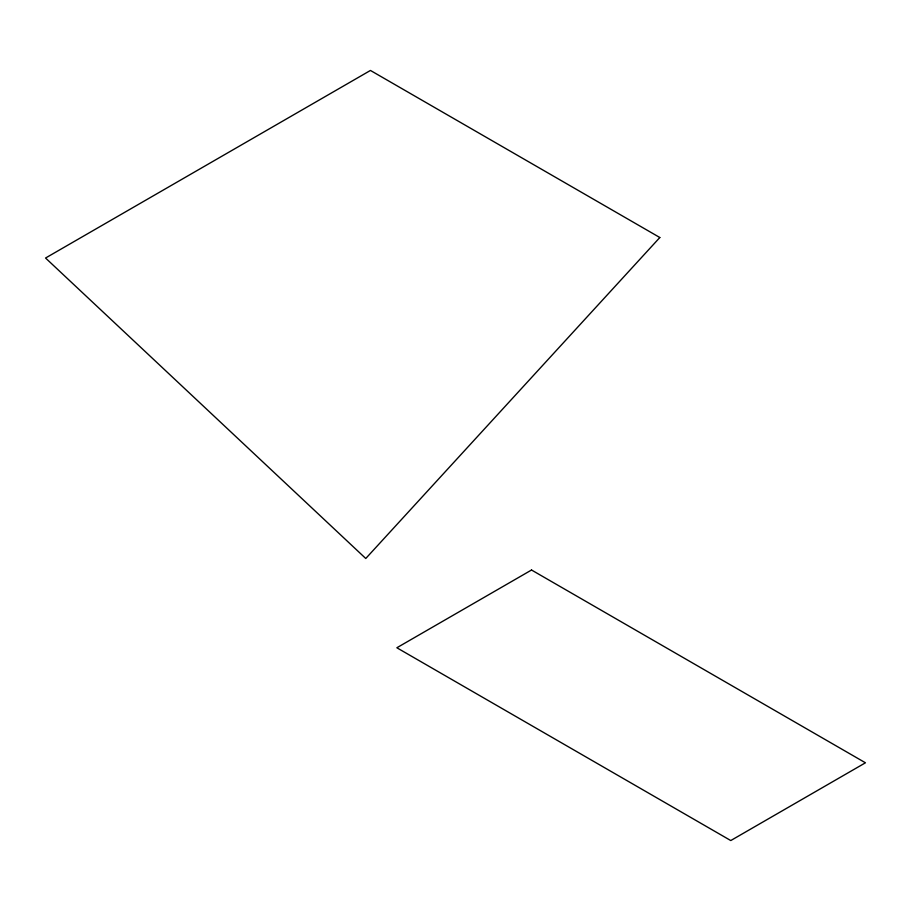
<?xml version="1.0" encoding="UTF-8"?>
<svg xmlns="http://www.w3.org/2000/svg" width="911" height="911" viewBox="0 0 911 911"><rect width="100%" height="100%" fill="white"/><g stroke="black" fill="none" stroke-linecap="round" stroke-linejoin="round"><path stroke-width="1.37" d="M659.826 237.52L365.766 558.489L45.55 258.029L370.447 70.454L659.826 237.52M531.534 570.013L396.854 647.767L730.77 840.546L865.45 762.792L531.534 570.013"/></g></svg>
